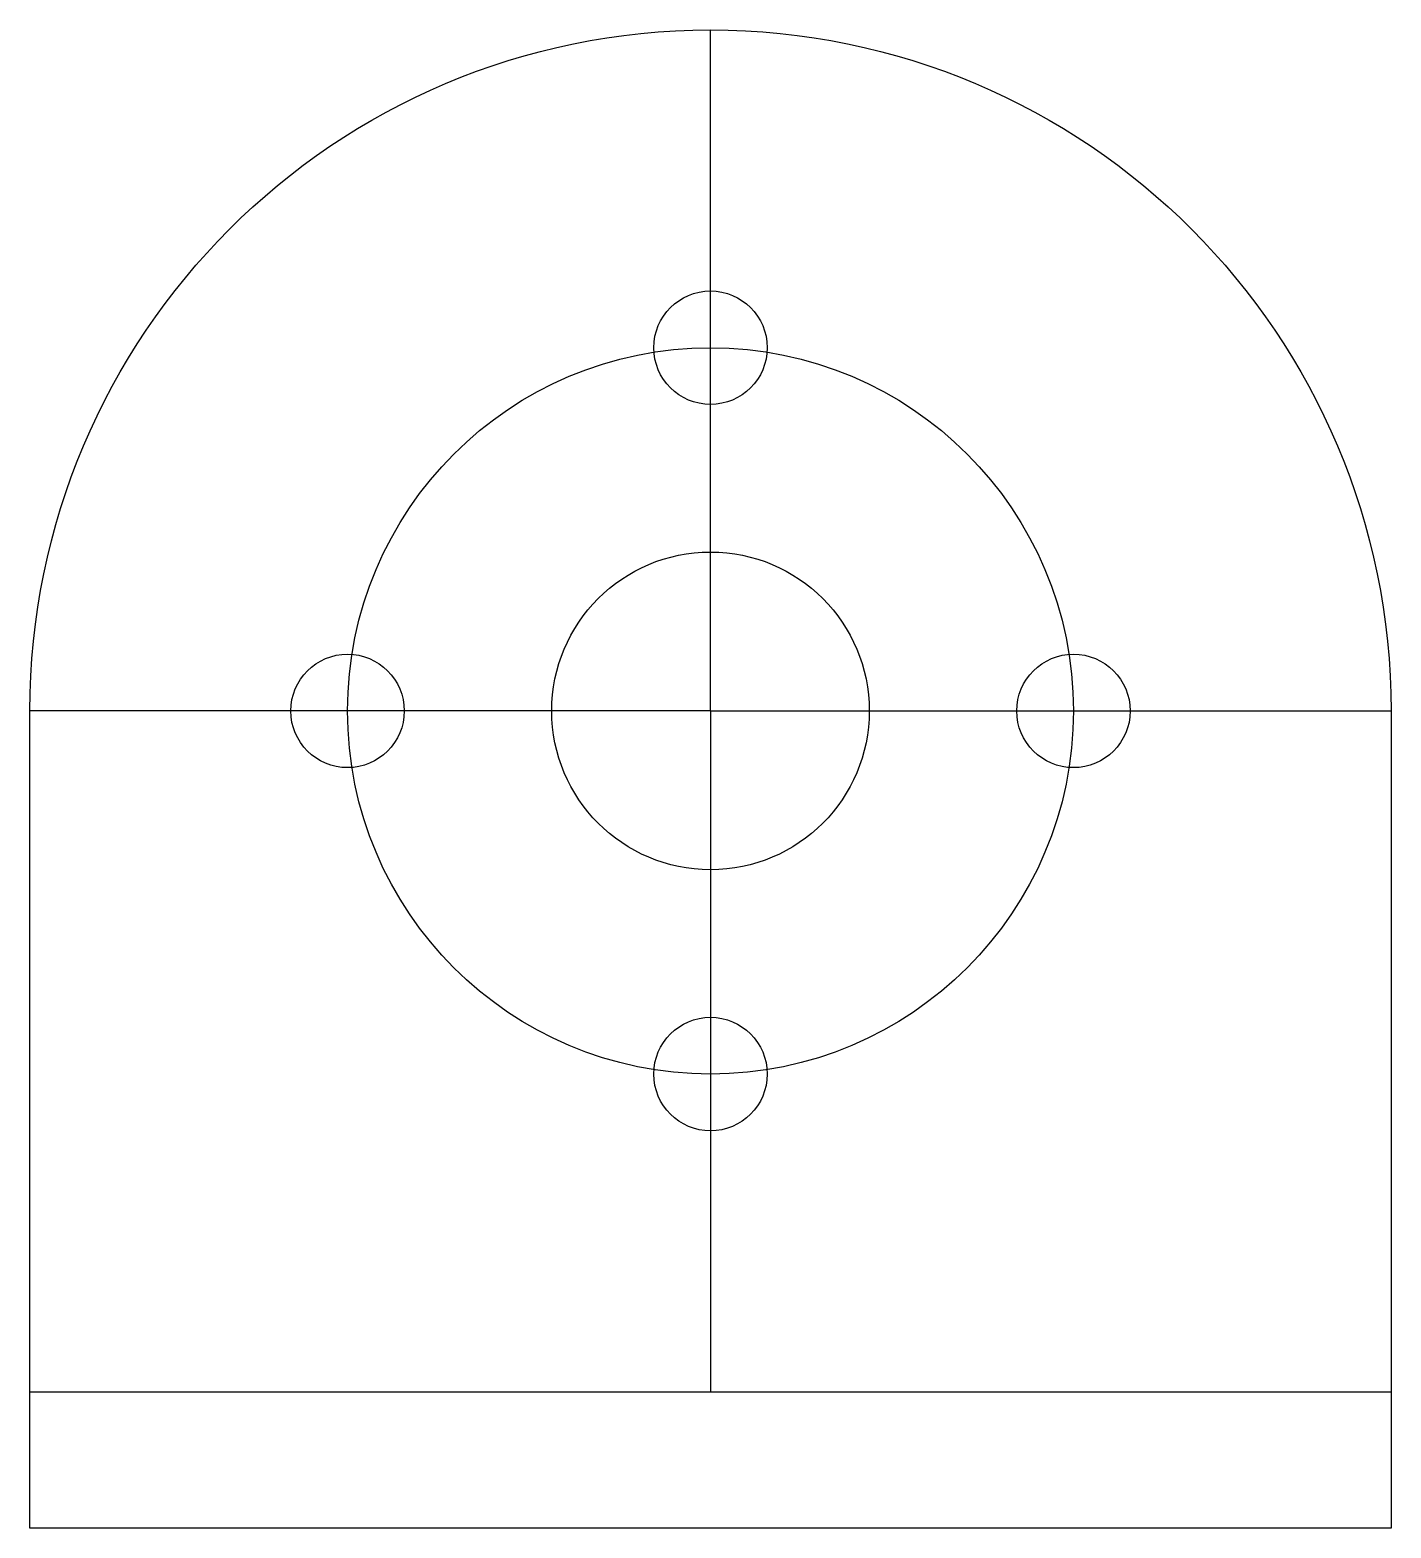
# Model space of a CAD drawing. Header units: millimetres. Extents: x -15 to 15, y 5 to 38.
import ezdxf

# ---------------------------------------------------------------- set-up
doc = ezdxf.new("R2010")
doc.units = ezdxf.units.MM
doc.layers.get('0').update_dxf_attribs({"linetype": 'CONTINUOUS'})

msp = doc.modelspace()

# ---------------------------------------------------------------- linework, layer by layer
for q in [(0, 38), (-15, 23), (0, 8), (15, 23)]:
    msp.add_line((0, 23), q)
msp.add_lwpolyline([(-7.5, 5), (-15, 5), (-15, 23, -1), (15, 23), (15, 5), (7.5, 5)], format="xyb", close=True)
msp.add_lwpolyline([(15, 5), (-15, 5), (-15, 8), (15, 8)], close=True)
for centre, radius in [((0, 31), 1.25), ((0, 23), 8), ((0, 23), 3.5), ((-8, 23), 1.25), ((8, 23), 1.25), ((0, 15), 1.25)]:
    msp.add_circle(centre, radius)

doc.saveas('drawing.dxf')
